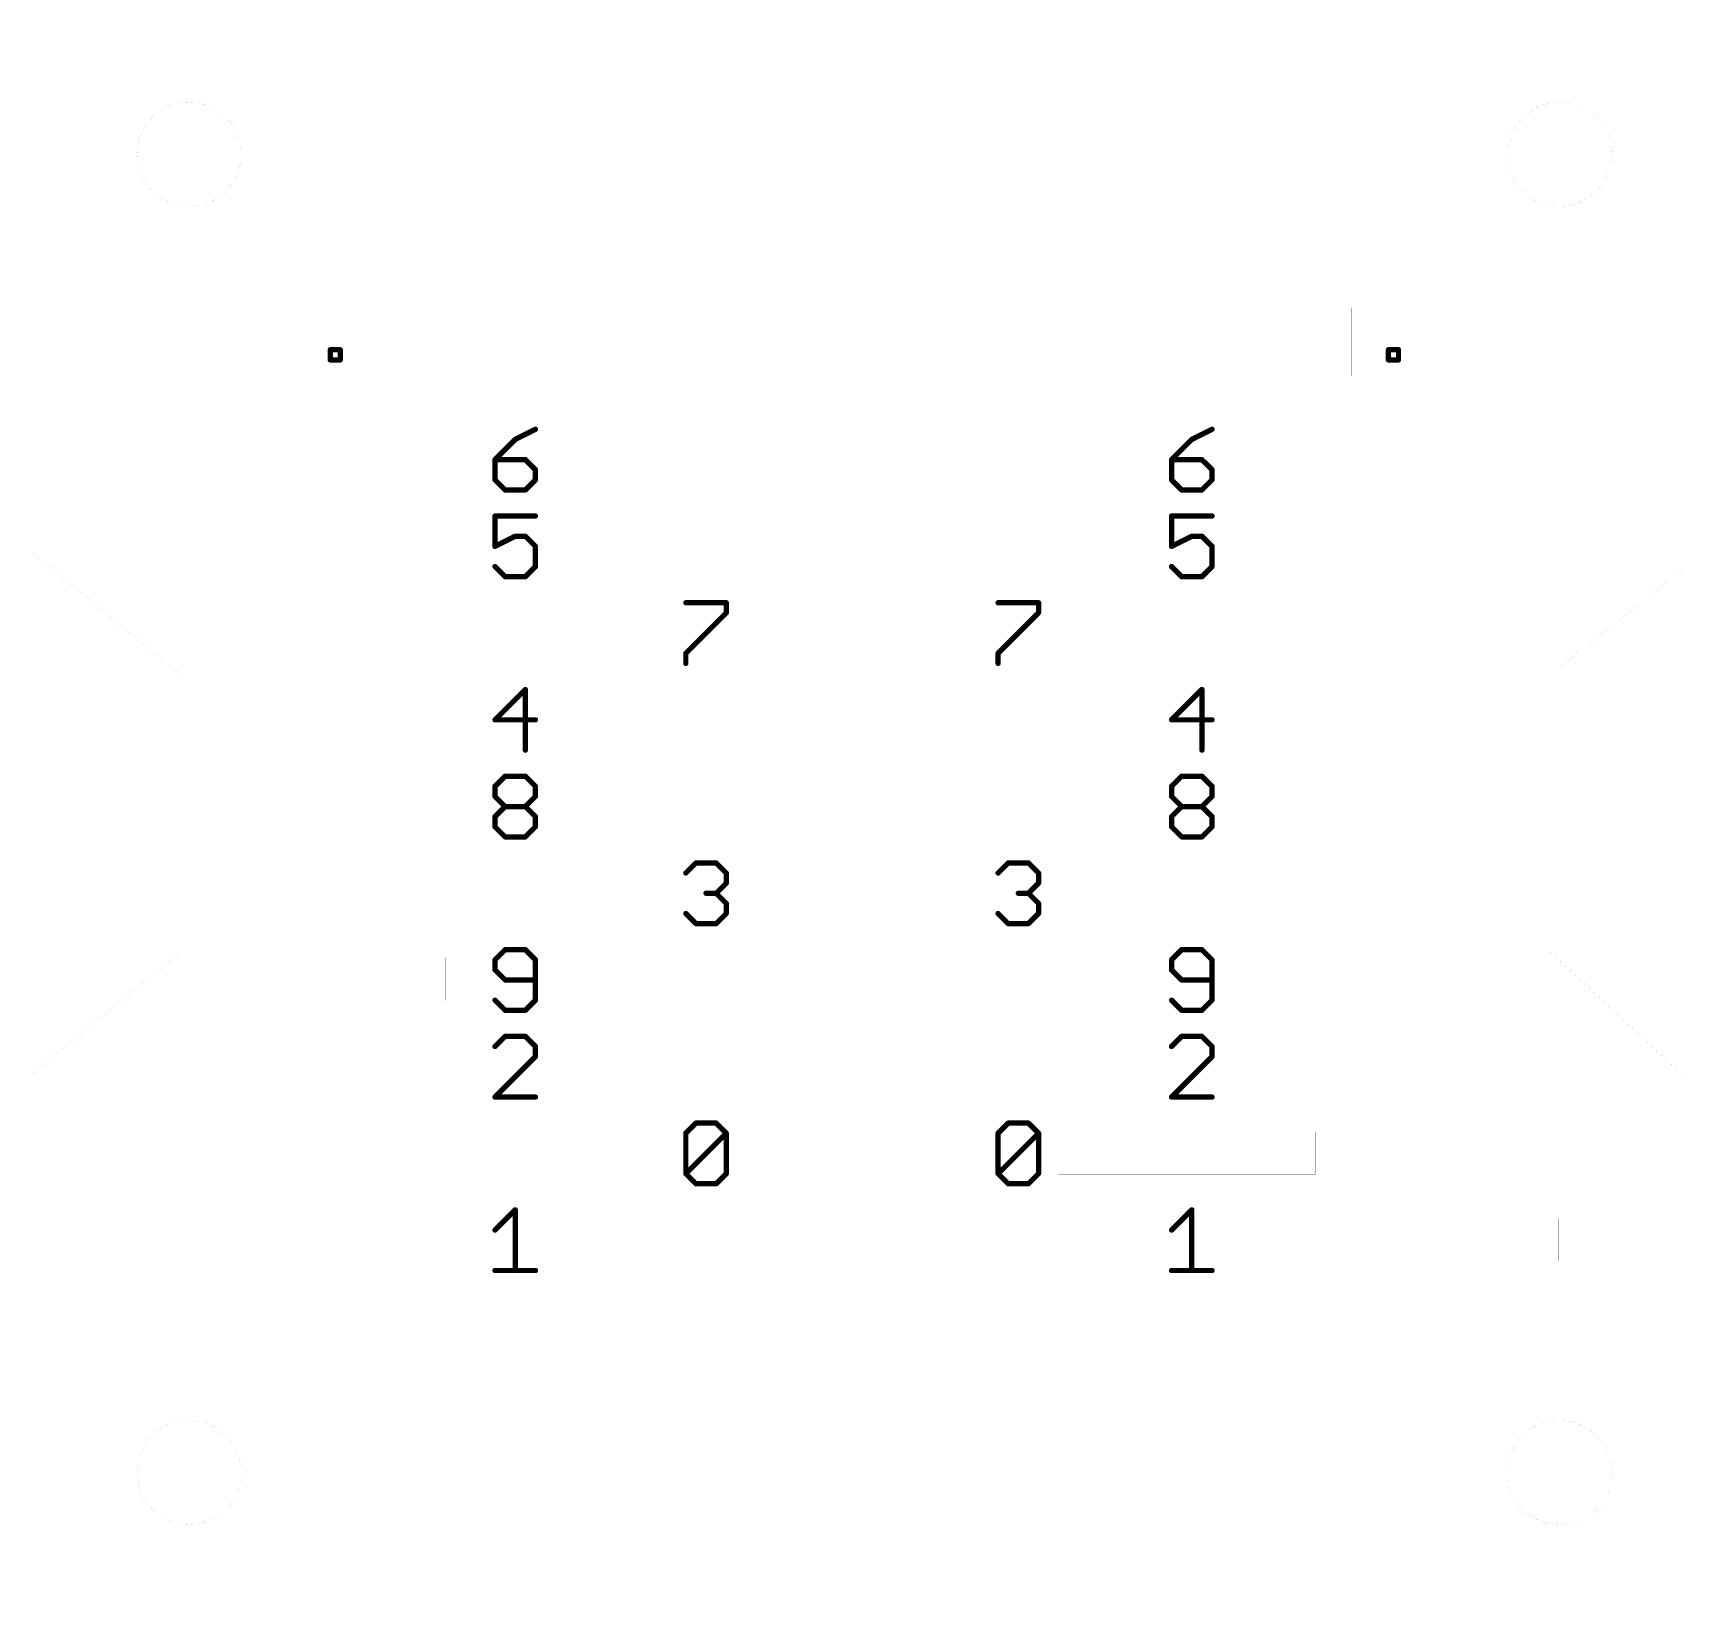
# Model space of a CAD drawing. Extents: x 0.3 to 47.8, y 0 to 45.
import ezdxf

# ---------------------------------------------------------------- set-up
doc = ezdxf.new("R2010")
doc.units = 0
doc.layers.add('241', color=254, linetype='CONTINUOUS')
doc.layers.add('50', color=40, linetype='CONTINUOUS')

msp = doc.modelspace()

# ---------------------------------------------------------------- linework, layer by layer
at = {"layer": '241', "const_width": 0.1524}
for points in [[(8.8262, 35.5762), (8.8262, 35.8677)], [(8.8262, 35.8677), (9.1177, 35.8677)], [(9.1177, 35.5762), (8.8262, 35.5762)], [(9.1177, 35.8677), (9.1177, 35.5762)], [(39.3262, 35.5762), (39.3262, 35.8677)], [(39.3262, 35.8677), (39.6177, 35.8677)], [(39.6177, 35.5762), (39.3262, 35.5762)], [(39.6177, 35.8677), (39.6177, 35.5762)], [(14.1592, 33.2838), (13.5762, 32.7007)], [(14.7423, 33.5753), (14.1592, 33.2838)], [(33.6592, 33.2838), (33.0762, 32.7007)], [(34.2423, 33.5753), (33.6592, 33.2838)], [(13.5762, 32.7007), (13.5762, 32.1177)], [(14.4507, 32.7007), (13.5762, 32.7007)], [(14.7423, 32.4092), (14.4507, 32.7007)], [(33.0762, 32.7007), (33.0762, 32.1177)], [(33.9507, 32.7007), (33.0762, 32.7007)], [(34.2423, 32.4092), (33.9507, 32.7007)], [(14.7423, 32.1177), (14.7423, 32.4092)], [(34.2423, 32.1177), (34.2423, 32.4092)], [(13.5762, 32.1177), (13.8677, 31.8262)], [(13.8677, 31.8262), (14.4507, 31.8262)], [(14.4507, 31.8262), (14.7423, 32.1177)], [(33.0762, 32.1177), (33.3677, 31.8262)], [(33.3677, 31.8262), (33.9507, 31.8262)], [(33.9507, 31.8262), (34.2423, 32.1177)], [(14.7423, 31.0753), (13.5762, 31.0753)], [(13.5762, 31.0753), (13.5762, 30.2007)], [(34.2423, 31.0753), (33.0762, 31.0753)], [(33.0762, 31.0753), (33.0762, 30.2007)], [(13.5762, 30.2007), (14.1592, 30.4923)], [(14.1592, 30.4923), (14.4507, 30.4923)], [(14.4507, 30.4923), (14.7423, 30.2007)], [(33.0762, 30.2007), (33.6592, 30.4923)], [(33.6592, 30.4923), (33.9507, 30.4923)], [(33.9507, 30.4923), (34.2423, 30.2007)], [(14.7423, 30.2007), (14.7423, 29.6177)], [(34.2423, 30.2007), (34.2423, 29.6177)], [(13.8677, 29.3262), (13.5762, 29.6177)], [(14.7423, 29.6177), (14.4507, 29.3262)], [(33.3677, 29.3262), (33.0762, 29.6177)], [(34.2423, 29.6177), (33.9507, 29.3262)], [(14.4507, 29.3262), (13.8677, 29.3262)], [(33.9507, 29.3262), (33.3677, 29.3262)], [(19.0762, 28.5753), (20.2423, 28.5753)], [(20.2423, 28.5753), (20.2423, 28.2838)], [(28.0762, 28.5753), (29.2423, 28.5753)], [(29.2423, 28.5753), (29.2423, 28.2838)], [(20.2423, 28.2838), (19.0762, 27.1177)], [(29.2423, 28.2838), (28.0762, 27.1177)], [(19.0762, 27.1177), (19.0762, 26.8262)], [(28.0762, 27.1177), (28.0762, 26.8262)], [(14.4507, 26.0753), (13.5762, 25.2007)], [(14.4507, 24.3262), (14.4507, 26.0753)], [(33.9507, 26.0753), (33.0762, 25.2007)], [(33.9507, 24.3262), (33.9507, 26.0753)], [(13.5762, 25.2007), (14.7423, 25.2007)], [(33.0762, 25.2007), (34.2423, 25.2007)], [(13.5762, 23.2838), (13.8677, 23.5753)], [(13.5762, 22.9923), (13.5762, 23.2838)], [(13.8677, 23.5753), (14.4507, 23.5753)], [(14.4507, 23.5753), (14.7423, 23.2838)], [(14.7423, 23.2838), (14.7423, 22.9923)], [(33.0762, 23.2838), (33.3677, 23.5753)], [(33.0762, 22.9923), (33.0762, 23.2838)], [(33.3677, 23.5753), (33.9507, 23.5753)], [(33.9507, 23.5753), (34.2423, 23.2838)], [(34.2423, 23.2838), (34.2423, 22.9923)], [(13.8677, 22.7007), (13.5762, 22.9923)], [(14.7423, 22.9923), (14.4507, 22.7007)], [(33.3677, 22.7007), (33.0762, 22.9923)], [(34.2423, 22.9923), (33.9507, 22.7007)], [(13.5762, 22.4092), (13.8677, 22.7007)], [(13.5762, 22.1177), (13.5762, 22.4092)], [(13.8677, 22.7007), (14.4507, 22.7007)], [(14.4507, 22.7007), (14.7423, 22.4092)], [(14.7423, 22.4092), (14.7423, 22.1177)], [(33.0762, 22.4092), (33.3677, 22.7007)], [(33.0762, 22.1177), (33.0762, 22.4092)], [(33.3677, 22.7007), (33.9507, 22.7007)], [(33.9507, 22.7007), (34.2423, 22.4092)], [(34.2423, 22.4092), (34.2423, 22.1177)], [(13.8677, 21.8262), (13.5762, 22.1177)], [(14.4507, 21.8262), (13.8677, 21.8262)], [(14.7423, 22.1177), (14.4507, 21.8262)], [(33.3677, 21.8262), (33.0762, 22.1177)], [(33.9507, 21.8262), (33.3677, 21.8262)], [(34.2423, 22.1177), (33.9507, 21.8262)], [(19.0762, 20.7838), (19.3677, 21.0753)], [(19.3677, 21.0753), (19.9507, 21.0753)], [(19.9507, 21.0753), (20.2423, 20.7838)], [(28.0762, 20.7838), (28.3677, 21.0753)], [(28.3677, 21.0753), (28.9507, 21.0753)], [(28.9507, 21.0753), (29.2423, 20.7838)], [(20.2423, 20.4923), (19.9507, 20.2007)], [(20.2423, 20.7838), (20.2423, 20.4923)], [(29.2423, 20.4923), (28.9507, 20.2007)], [(29.2423, 20.7838), (29.2423, 20.4923)], [(19.9507, 20.2007), (19.6592, 20.2007)], [(19.9507, 20.2007), (20.2423, 19.9092)], [(20.2423, 19.9092), (20.2423, 19.6177)], [(28.9507, 20.2007), (28.6592, 20.2007)], [(28.9507, 20.2007), (29.2423, 19.9092)], [(29.2423, 19.9092), (29.2423, 19.6177)], [(19.3677, 19.3262), (19.0762, 19.6177)], [(20.2423, 19.6177), (19.9507, 19.3262)], [(28.3677, 19.3262), (28.0762, 19.6177)], [(29.2423, 19.6177), (28.9507, 19.3262)], [(19.9507, 19.3262), (19.3677, 19.3262)], [(28.9507, 19.3262), (28.3677, 19.3262)], [(13.8677, 18.5753), (13.5762, 18.2838)], [(14.4507, 18.5753), (13.8677, 18.5753)], [(14.7423, 18.2838), (14.4507, 18.5753)], [(33.3677, 18.5753), (33.0762, 18.2838)], [(33.9507, 18.5753), (33.3677, 18.5753)], [(34.2423, 18.2838), (33.9507, 18.5753)], [(13.5762, 18.2838), (13.5762, 17.9923)], [(13.5762, 17.9923), (13.8677, 17.7007)], [(14.7423, 17.1177), (14.7423, 18.2838)], [(33.0762, 18.2838), (33.0762, 17.9923)], [(33.0762, 17.9923), (33.3677, 17.7007)], [(34.2423, 17.1177), (34.2423, 18.2838)], [(13.8677, 17.7007), (14.7423, 17.7007)], [(33.3677, 17.7007), (34.2423, 17.7007)], [(13.5762, 17.1177), (13.8677, 16.8262)], [(14.4507, 16.8262), (14.7423, 17.1177)], [(33.0762, 17.1177), (33.3677, 16.8262)], [(33.9507, 16.8262), (34.2423, 17.1177)], [(13.8677, 16.8262), (14.4507, 16.8262)], [(33.3677, 16.8262), (33.9507, 16.8262)], [(13.8677, 16.0753), (13.5762, 15.7838)], [(14.4507, 16.0753), (13.8677, 16.0753)], [(14.7423, 15.7838), (14.4507, 16.0753)], [(33.3677, 16.0753), (33.0762, 15.7838)], [(33.9507, 16.0753), (33.3677, 16.0753)], [(34.2423, 15.7838), (33.9507, 16.0753)], [(14.7423, 15.4923), (14.7423, 15.7838)], [(34.2423, 15.4923), (34.2423, 15.7838)], [(13.5762, 14.3262), (14.7423, 15.4923)], [(33.0762, 14.3262), (34.2423, 15.4923)], [(14.7423, 14.3262), (13.5762, 14.3262)], [(34.2423, 14.3262), (33.0762, 14.3262)], [(19.0762, 13.2838), (19.3677, 13.5753)], [(19.0762, 12.1177), (19.0762, 13.2838)], [(19.0762, 12.1177), (20.2423, 13.2838)], [(19.3677, 13.5753), (19.9507, 13.5753)], [(19.9507, 13.5753), (20.2423, 13.2838)], [(20.2423, 13.2838), (20.2423, 12.1177)], [(28.0762, 13.2838), (28.3677, 13.5753)], [(28.0762, 12.1177), (28.0762, 13.2838)], [(28.0762, 12.1177), (29.2423, 13.2838)], [(28.3677, 13.5753), (28.9507, 13.5753)], [(28.9507, 13.5753), (29.2423, 13.2838)], [(29.2423, 13.2838), (29.2423, 12.1177)], [(19.3677, 11.8262), (19.0762, 12.1177)], [(19.9507, 11.8262), (19.3677, 11.8262)], [(20.2423, 12.1177), (19.9507, 11.8262)], [(28.3677, 11.8262), (28.0762, 12.1177)], [(28.9507, 11.8262), (28.3677, 11.8262)], [(29.2423, 12.1177), (28.9507, 11.8262)], [(13.5762, 10.4923), (14.1592, 11.0753)], [(14.1592, 11.0753), (14.1592, 9.3262)], [(33.0762, 10.4923), (33.6592, 11.0753)], [(33.6592, 11.0753), (33.6592, 9.3262)], [(13.5762, 9.3262), (14.7423, 9.3262)], [(33.0762, 9.3262), (34.2423, 9.3262)]]:
    msp.add_lwpolyline(points, dxfattribs=at)
at = {"layer": '241', "const_width": 0.0762}
for points in [[(8.8643, 35.8677, 1), (8.7881, 35.8677)], [(8.8262, 35.9058, 1), (8.8262, 35.8296)], [(8.8262, 35.6143, 1), (8.8262, 35.5381)], [(9.1558, 35.8677, 1), (9.0796, 35.8677)], [(9.1177, 35.8296, 1), (9.1177, 35.9058)], [(9.1177, 35.5381, 1), (9.1177, 35.6143)], [(39.3643, 35.8677, 1), (39.2881, 35.8677)], [(39.3262, 35.9058, 1), (39.3262, 35.8296)], [(39.3262, 35.6143, 1), (39.3262, 35.5381)], [(39.6558, 35.8677, 1), (39.5796, 35.8677)], [(39.6177, 35.8296, 1), (39.6177, 35.9058)], [(39.6177, 35.5381, 1), (39.6177, 35.6143)], [(8.7881, 35.5762, 1), (8.8643, 35.5762)], [(9.0796, 35.5762, 1), (9.1558, 35.5762)], [(39.2881, 35.5762, 1), (39.3643, 35.5762)], [(39.5796, 35.5762, 1), (39.6558, 35.5762)], [(14.1422, 33.3179, 1), (14.1763, 33.2497)], [(14.1862, 33.2568, 1), (14.1323, 33.3107)], [(14.7593, 33.5412, 1), (14.7252, 33.6094)], [(33.6422, 33.3179, 1), (33.6763, 33.2497)], [(33.6862, 33.2568, 1), (33.6323, 33.3107)], [(34.2593, 33.5412, 1), (34.2252, 33.6094)], [(13.6143, 32.7007, 1), (13.5381, 32.7007)], [(13.5762, 32.7388, 1), (13.5762, 32.6626)], [(14.4777, 32.7277, 1), (14.4238, 32.6738)], [(14.4507, 32.6626, 1), (14.4507, 32.7388)], [(33.1143, 32.7007, 1), (33.0381, 32.7007)], [(33.0762, 32.7388, 1), (33.0762, 32.6626)], [(33.9777, 32.7277, 1), (33.9238, 32.6738)], [(33.9507, 32.6626, 1), (33.9507, 32.7388)], [(13.5493, 32.7277, 1), (13.6031, 32.6738)], [(14.7804, 32.4092, 1), (14.7042, 32.4092)], [(14.7153, 32.3823, 1), (14.7692, 32.4362)], [(33.0493, 32.7277, 1), (33.1031, 32.6738)], [(34.2804, 32.4092, 1), (34.2042, 32.4092)], [(34.2153, 32.3823, 1), (34.2692, 32.4362)], [(13.6031, 32.1447, 1), (13.5493, 32.0908)], [(13.5381, 32.1177, 1), (13.6143, 32.1177)], [(13.8677, 31.8643, 1), (13.8677, 31.7881)], [(13.8408, 31.7993, 1), (13.8947, 31.8531)], [(14.4238, 31.8531, 1), (14.4777, 31.7993)], [(14.4507, 31.7881, 1), (14.4507, 31.8643)], [(14.7042, 32.1177, 1), (14.7804, 32.1177)], [(14.7692, 32.0908, 1), (14.7153, 32.1447)], [(33.1031, 32.1447, 1), (33.0493, 32.0908)], [(33.0381, 32.1177, 1), (33.1143, 32.1177)], [(33.3677, 31.8643, 1), (33.3677, 31.7881)], [(33.3408, 31.7993, 1), (33.3947, 31.8531)], [(33.9238, 31.8531, 1), (33.9777, 31.7993)], [(33.9507, 31.7881, 1), (33.9507, 31.8643)], [(34.2042, 32.1177, 1), (34.2804, 32.1177)], [(34.2692, 32.0908, 1), (34.2153, 32.1447)], [(13.5762, 31.1134, 1), (13.5762, 31.0372)], [(13.6143, 31.0753, 1), (13.5381, 31.0753)], [(14.7423, 31.0372, 1), (14.7423, 31.1134)], [(33.0762, 31.1134, 1), (33.0762, 31.0372)], [(33.1143, 31.0753, 1), (33.0381, 31.0753)], [(34.2423, 31.0372, 1), (34.2423, 31.1134)], [(14.1592, 30.5304, 1), (14.1592, 30.4542)], [(14.1763, 30.4582, 1), (14.1422, 30.5263)], [(14.4777, 30.5192, 1), (14.4238, 30.4653)], [(14.4507, 30.4542, 1), (14.4507, 30.5304)], [(33.6592, 30.5304, 1), (33.6592, 30.4542)], [(33.6763, 30.4582, 1), (33.6422, 30.5263)], [(33.9777, 30.5192, 1), (33.9238, 30.4653)], [(33.9507, 30.4542, 1), (33.9507, 30.5304)], [(13.5592, 30.2348, 1), (13.5932, 30.1667)], [(13.5381, 30.2007, 1), (13.6143, 30.2007)], [(14.7804, 30.2007, 1), (14.7042, 30.2007)], [(14.7153, 30.1738, 1), (14.7692, 30.2277)], [(33.0592, 30.2348, 1), (33.0932, 30.1667)], [(33.0381, 30.2007, 1), (33.1143, 30.2007)], [(34.2804, 30.2007, 1), (34.2042, 30.2007)], [(34.2153, 30.1738, 1), (34.2692, 30.2277)], [(13.6031, 29.6447, 1), (13.5493, 29.5908)], [(14.7042, 29.6177, 1), (14.7804, 29.6177)], [(14.7692, 29.5908, 1), (14.7153, 29.6447)], [(33.1031, 29.6447, 1), (33.0493, 29.5908)], [(34.2042, 29.6177, 1), (34.2804, 29.6177)], [(34.2692, 29.5908, 1), (34.2153, 29.6447)], [(13.8677, 29.3643, 1), (13.8677, 29.2881)], [(13.8408, 29.2993, 1), (13.8947, 29.3531)], [(14.4238, 29.3531, 1), (14.4777, 29.2993)], [(14.4507, 29.2881, 1), (14.4507, 29.3643)], [(33.3677, 29.3643, 1), (33.3677, 29.2881)], [(33.3408, 29.2993, 1), (33.3947, 29.3531)], [(33.9238, 29.3531, 1), (33.9777, 29.2993)], [(33.9507, 29.2881, 1), (33.9507, 29.3643)], [(19.0762, 28.6134, 1), (19.0762, 28.5372)], [(20.2804, 28.5753, 1), (20.2042, 28.5753)], [(20.2423, 28.5372, 1), (20.2423, 28.6134)], [(28.0762, 28.6134, 1), (28.0762, 28.5372)], [(29.2804, 28.5753, 1), (29.2042, 28.5753)], [(29.2423, 28.5372, 1), (29.2423, 28.6134)], [(20.2042, 28.2838, 1), (20.2804, 28.2838)], [(20.2692, 28.2568, 1), (20.2153, 28.3107)], [(29.2042, 28.2838, 1), (29.2804, 28.2838)], [(29.2692, 28.2568, 1), (29.2153, 28.3107)], [(19.1143, 27.1177, 1), (19.0381, 27.1177)], [(19.0493, 27.1447, 1), (19.1031, 27.0908)], [(28.1143, 27.1177, 1), (28.0381, 27.1177)], [(28.0493, 27.1447, 1), (28.1031, 27.0908)], [(19.0381, 26.8262, 1), (19.1143, 26.8262)], [(28.0381, 26.8262, 1), (28.1143, 26.8262)], [(14.4888, 26.0753, 1), (14.4126, 26.0753)], [(14.4777, 26.0484, 1), (14.4238, 26.1022)], [(33.9888, 26.0753, 1), (33.9126, 26.0753)], [(33.9777, 26.0484, 1), (33.9238, 26.1022)], [(13.5762, 25.2388, 1), (13.5762, 25.1626)], [(13.5493, 25.2277, 1), (13.6031, 25.1738)], [(14.7423, 25.1626, 1), (14.7423, 25.2388)], [(33.0762, 25.2388, 1), (33.0762, 25.1626)], [(33.0493, 25.2277, 1), (33.1031, 25.1738)], [(34.2423, 25.1626, 1), (34.2423, 25.2388)], [(14.4126, 24.3262, 1), (14.4888, 24.3262)], [(33.9126, 24.3262, 1), (33.9888, 24.3262)], [(13.6143, 23.2838, 1), (13.5381, 23.2838)], [(13.5493, 23.3107, 1), (13.6031, 23.2568)], [(13.8677, 23.6134, 1), (13.8677, 23.5372)], [(13.8947, 23.5484, 1), (13.8408, 23.6022)], [(14.4777, 23.6022, 1), (14.4238, 23.5484)], [(14.4507, 23.5372, 1), (14.4507, 23.6134)], [(14.7804, 23.2838, 1), (14.7042, 23.2838)], [(14.7153, 23.2568, 1), (14.7692, 23.3107)], [(33.1143, 23.2838, 1), (33.0381, 23.2838)], [(33.0493, 23.3107, 1), (33.1031, 23.2568)], [(33.3677, 23.6134, 1), (33.3677, 23.5372)], [(33.3947, 23.5484, 1), (33.3408, 23.6022)], [(33.9777, 23.6022, 1), (33.9238, 23.5484)], [(33.9507, 23.5372, 1), (33.9507, 23.6134)], [(34.2804, 23.2838, 1), (34.2042, 23.2838)], [(34.2153, 23.2568, 1), (34.2692, 23.3107)], [(13.6031, 23.0192, 1), (13.5493, 22.9653)], [(13.5381, 22.9923, 1), (13.6143, 22.9923)], [(14.7042, 22.9923, 1), (14.7804, 22.9923)], [(14.7692, 22.9653, 1), (14.7153, 23.0192)], [(33.1031, 23.0192, 1), (33.0493, 22.9653)], [(33.0381, 22.9923, 1), (33.1143, 22.9923)], [(34.2042, 22.9923, 1), (34.2804, 22.9923)], [(34.2692, 22.9653, 1), (34.2153, 23.0192)], [(13.6143, 22.4092, 1), (13.5381, 22.4092)], [(13.5493, 22.4362, 1), (13.6031, 22.3823)], [(13.8677, 22.7388, 1), (13.8677, 22.6626)], [(13.8947, 22.6738, 1), (13.8408, 22.7277)], [(13.8408, 22.6738, 1), (13.8947, 22.7277)], [(14.4777, 22.7277, 1), (14.4238, 22.6738)], [(14.4238, 22.7277, 1), (14.4777, 22.6738)], [(14.4507, 22.6626, 1), (14.4507, 22.7388)], [(14.7804, 22.4092, 1), (14.7042, 22.4092)], [(14.7153, 22.3823, 1), (14.7692, 22.4362)], [(33.1143, 22.4092, 1), (33.0381, 22.4092)], [(33.0493, 22.4362, 1), (33.1031, 22.3823)], [(33.3677, 22.7388, 1), (33.3677, 22.6626)], [(33.3947, 22.6738, 1), (33.3408, 22.7277)], [(33.3408, 22.6738, 1), (33.3947, 22.7277)], [(33.9777, 22.7277, 1), (33.9238, 22.6738)], [(33.9238, 22.7277, 1), (33.9777, 22.6738)], [(33.9507, 22.6626, 1), (33.9507, 22.7388)], [(34.2804, 22.4092, 1), (34.2042, 22.4092)], [(34.2153, 22.3823, 1), (34.2692, 22.4362)], [(13.6031, 22.1447, 1), (13.5493, 22.0908)], [(13.5381, 22.1177, 1), (13.6143, 22.1177)], [(13.8677, 21.8643, 1), (13.8677, 21.7881)], [(13.8408, 21.7993, 1), (13.8947, 21.8531)], [(14.4238, 21.8531, 1), (14.4777, 21.7993)], [(14.4507, 21.7881, 1), (14.4507, 21.8643)], [(14.7042, 22.1177, 1), (14.7804, 22.1177)], [(14.7692, 22.0908, 1), (14.7153, 22.1447)], [(33.1031, 22.1447, 1), (33.0493, 22.0908)], [(33.0381, 22.1177, 1), (33.1143, 22.1177)], [(33.3677, 21.8643, 1), (33.3677, 21.7881)], [(33.3408, 21.7993, 1), (33.3947, 21.8531)], [(33.9238, 21.8531, 1), (33.9777, 21.7993)], [(33.9507, 21.7881, 1), (33.9507, 21.8643)], [(34.2042, 22.1177, 1), (34.2804, 22.1177)], [(34.2692, 22.0908, 1), (34.2153, 22.1447)], [(19.3677, 21.1134, 1), (19.3677, 21.0372)], [(19.3947, 21.0484, 1), (19.3408, 21.1022)], [(19.9777, 21.1022, 1), (19.9238, 21.0484)], [(19.9507, 21.0372, 1), (19.9507, 21.1134)], [(28.3677, 21.1134, 1), (28.3677, 21.0372)], [(28.3947, 21.0484, 1), (28.3408, 21.1022)], [(28.9777, 21.1022, 1), (28.9238, 21.0484)], [(28.9507, 21.0372, 1), (28.9507, 21.1134)], [(19.0493, 20.8107, 1), (19.1031, 20.7568)], [(20.2804, 20.7838, 1), (20.2042, 20.7838)], [(20.2042, 20.4923, 1), (20.2804, 20.4923)], [(20.2153, 20.7568, 1), (20.2692, 20.8107)], [(20.2692, 20.4653, 1), (20.2153, 20.5192)], [(28.0493, 20.8107, 1), (28.1031, 20.7568)], [(29.2804, 20.7838, 1), (29.2042, 20.7838)], [(29.2042, 20.4923, 1), (29.2804, 20.4923)], [(29.2153, 20.7568, 1), (29.2692, 20.8107)], [(29.2692, 20.4653, 1), (29.2153, 20.5192)], [(19.6592, 20.2388, 1), (19.6592, 20.1626)], [(19.9777, 20.2277, 1), (19.9238, 20.1738)], [(19.9238, 20.2277, 1), (19.9777, 20.1738)], [(19.9507, 20.1626, 1), (19.9507, 20.2388)], [(20.2804, 19.9092, 1), (20.2042, 19.9092)], [(20.2153, 19.8823, 1), (20.2692, 19.9362)], [(28.6592, 20.2388, 1), (28.6592, 20.1626)], [(28.9777, 20.2277, 1), (28.9238, 20.1738)], [(28.9238, 20.2277, 1), (28.9777, 20.1738)], [(28.9507, 20.1626, 1), (28.9507, 20.2388)], [(29.2804, 19.9092, 1), (29.2042, 19.9092)], [(29.2153, 19.8823, 1), (29.2692, 19.9362)], [(19.1031, 19.6447, 1), (19.0493, 19.5908)], [(20.2042, 19.6177, 1), (20.2804, 19.6177)], [(20.2692, 19.5908, 1), (20.2153, 19.6447)], [(28.1031, 19.6447, 1), (28.0493, 19.5908)], [(29.2042, 19.6177, 1), (29.2804, 19.6177)], [(29.2692, 19.5908, 1), (29.2153, 19.6447)], [(19.3677, 19.3643, 1), (19.3677, 19.2881)], [(19.3408, 19.2993, 1), (19.3947, 19.3531)], [(19.9238, 19.3531, 1), (19.9777, 19.2993)], [(19.9507, 19.2881, 1), (19.9507, 19.3643)], [(28.3677, 19.3643, 1), (28.3677, 19.2881)], [(28.3408, 19.2993, 1), (28.3947, 19.3531)], [(28.9238, 19.3531, 1), (28.9777, 19.2993)], [(28.9507, 19.2881, 1), (28.9507, 19.3643)], [(13.8677, 18.6134, 1), (13.8677, 18.5372)], [(13.8947, 18.5484, 1), (13.8408, 18.6022)], [(14.4777, 18.6022, 1), (14.4238, 18.5484)], [(14.4507, 18.5372, 1), (14.4507, 18.6134)], [(33.3677, 18.6134, 1), (33.3677, 18.5372)], [(33.3947, 18.5484, 1), (33.3408, 18.6022)], [(33.9777, 18.6022, 1), (33.9238, 18.5484)], [(33.9507, 18.5372, 1), (33.9507, 18.6134)], [(13.6143, 18.2838, 1), (13.5381, 18.2838)], [(13.5493, 18.3107, 1), (13.6031, 18.2568)], [(13.6031, 18.0192, 1), (13.5493, 17.9653)], [(14.7804, 18.2838, 1), (14.7042, 18.2838)], [(14.7153, 18.2568, 1), (14.7692, 18.3107)], [(33.1143, 18.2838, 1), (33.0381, 18.2838)], [(33.0493, 18.3107, 1), (33.1031, 18.2568)], [(33.1031, 18.0192, 1), (33.0493, 17.9653)], [(34.2804, 18.2838, 1), (34.2042, 18.2838)], [(34.2153, 18.2568, 1), (34.2692, 18.3107)], [(13.5381, 17.9923, 1), (13.6143, 17.9923)], [(13.8677, 17.7388, 1), (13.8677, 17.6626)], [(13.8408, 17.6738, 1), (13.8947, 17.7277)], [(14.7423, 17.6626, 1), (14.7423, 17.7388)], [(33.0381, 17.9923, 1), (33.1143, 17.9923)], [(33.3677, 17.7388, 1), (33.3677, 17.6626)], [(33.3408, 17.6738, 1), (33.3947, 17.7277)], [(34.2423, 17.6626, 1), (34.2423, 17.7388)], [(13.6031, 17.1447, 1), (13.5493, 17.0908)], [(14.7042, 17.1177, 1), (14.7804, 17.1177)], [(14.7692, 17.0908, 1), (14.7153, 17.1447)], [(33.1031, 17.1447, 1), (33.0493, 17.0908)], [(34.2042, 17.1177, 1), (34.2804, 17.1177)], [(34.2692, 17.0908, 1), (34.2153, 17.1447)], [(13.8677, 16.8643, 1), (13.8677, 16.7881)], [(13.8408, 16.7993, 1), (13.8947, 16.8531)], [(14.4238, 16.8531, 1), (14.4777, 16.7993)], [(14.4507, 16.7881, 1), (14.4507, 16.8643)], [(33.3677, 16.8643, 1), (33.3677, 16.7881)], [(33.3408, 16.7993, 1), (33.3947, 16.8531)], [(33.9238, 16.8531, 1), (33.9777, 16.7993)], [(33.9507, 16.7881, 1), (33.9507, 16.8643)], [(13.8677, 16.1134, 1), (13.8677, 16.0372)], [(13.8947, 16.0484, 1), (13.8408, 16.1022)], [(14.4777, 16.1022, 1), (14.4238, 16.0484)], [(14.4507, 16.0372, 1), (14.4507, 16.1134)], [(33.3677, 16.1134, 1), (33.3677, 16.0372)], [(33.3947, 16.0484, 1), (33.3408, 16.1022)], [(33.9777, 16.1022, 1), (33.9238, 16.0484)], [(33.9507, 16.0372, 1), (33.9507, 16.1134)], [(13.5493, 15.8107, 1), (13.6031, 15.7568)], [(14.7804, 15.7838, 1), (14.7042, 15.7838)], [(14.7153, 15.7568, 1), (14.7692, 15.8107)], [(33.0493, 15.8107, 1), (33.1031, 15.7568)], [(34.2804, 15.7838, 1), (34.2042, 15.7838)], [(34.2153, 15.7568, 1), (34.2692, 15.8107)], [(14.7042, 15.4923, 1), (14.7804, 15.4923)], [(14.7692, 15.4653, 1), (14.7153, 15.5192)], [(34.2042, 15.4923, 1), (34.2804, 15.4923)], [(34.2692, 15.4653, 1), (34.2153, 15.5192)], [(13.5762, 14.3643, 1), (13.5762, 14.2881)], [(13.5493, 14.3531, 1), (13.6031, 14.2993)], [(14.7423, 14.2881, 1), (14.7423, 14.3643)], [(33.0762, 14.3643, 1), (33.0762, 14.2881)], [(33.0493, 14.3531, 1), (33.1031, 14.2993)], [(34.2423, 14.2881, 1), (34.2423, 14.3643)], [(19.1143, 13.2838, 1), (19.0381, 13.2838)], [(19.0493, 13.3107, 1), (19.1031, 13.2568)], [(19.3677, 13.6134, 1), (19.3677, 13.5372)], [(19.3947, 13.5484, 1), (19.3408, 13.6022)], [(19.9777, 13.6022, 1), (19.9238, 13.5484)], [(19.9507, 13.5372, 1), (19.9507, 13.6134)], [(20.2804, 13.2838, 1), (20.2042, 13.2838)], [(20.2692, 13.2568, 1), (20.2153, 13.3107)], [(20.2153, 13.2568, 1), (20.2692, 13.3107)], [(28.1143, 13.2838, 1), (28.0381, 13.2838)], [(28.0493, 13.3107, 1), (28.1031, 13.2568)], [(28.3677, 13.6134, 1), (28.3677, 13.5372)], [(28.3947, 13.5484, 1), (28.3408, 13.6022)], [(28.9777, 13.6022, 1), (28.9238, 13.5484)], [(28.9507, 13.5372, 1), (28.9507, 13.6134)], [(29.2804, 13.2838, 1), (29.2042, 13.2838)], [(29.2692, 13.2568, 1), (29.2153, 13.3107)], [(29.2153, 13.2568, 1), (29.2692, 13.3107)], [(19.1031, 12.1447, 1), (19.0493, 12.0908)], [(19.0493, 12.1447, 1), (19.1031, 12.0908)], [(19.0381, 12.1177, 1), (19.1143, 12.1177)], [(19.3677, 11.8643, 1), (19.3677, 11.7881)], [(19.3408, 11.7993, 1), (19.3947, 11.8531)], [(19.9238, 11.8531, 1), (19.9777, 11.7993)], [(19.9507, 11.7881, 1), (19.9507, 11.8643)], [(20.2042, 12.1177, 1), (20.2804, 12.1177)], [(20.2692, 12.0908, 1), (20.2153, 12.1447)], [(28.1031, 12.1447, 1), (28.0493, 12.0908)], [(28.0493, 12.1447, 1), (28.1031, 12.0908)], [(28.0381, 12.1177, 1), (28.1143, 12.1177)], [(28.3677, 11.8643, 1), (28.3677, 11.7881)], [(28.3408, 11.7993, 1), (28.3947, 11.8531)], [(28.9238, 11.8531, 1), (28.9777, 11.7993)], [(28.9507, 11.7881, 1), (28.9507, 11.8643)], [(29.2042, 12.1177, 1), (29.2804, 12.1177)], [(29.2692, 12.0908, 1), (29.2153, 12.1447)], [(14.1973, 11.0753, 1), (14.1211, 11.0753)], [(14.1862, 11.0484, 1), (14.1323, 11.1022)], [(33.6973, 11.0753, 1), (33.6211, 11.0753)], [(33.6862, 11.0484, 1), (33.6323, 11.1022)], [(13.5493, 10.5192, 1), (13.6031, 10.4653)], [(33.0493, 10.5192, 1), (33.1031, 10.4653)], [(13.5762, 9.3643, 1), (13.5762, 9.2881)], [(14.1211, 9.3262, 1), (14.1973, 9.3262)], [(14.7423, 9.2881, 1), (14.7423, 9.3643)], [(33.0762, 9.3643, 1), (33.0762, 9.2881)], [(33.6211, 9.3262, 1), (33.6973, 9.3262)], [(34.2423, 9.2881, 1), (34.2423, 9.3643)]]:
    msp.add_lwpolyline(points, format="xyb", dxfattribs=at)
at = {"layer": '50'}
for points, const_width in [([(0.26, 45.0003, 1), (0.26, 44.9997)], 0.0005), ([(0.2602, 45, 1), (0.2598, 45)], 0.0005), ([(47.7603, 45, 1), (47.7598, 45)], 0.0005), ([(47.76, 44.9997, 1), (47.76, 45.0003)], 0.0005), ([(4.76, 40, 1), (4.76, 43, 1), (4.76, 40)], 0.001), ([(44.26, 40, 1), (44.26, 43, 1), (44.26, 40)], 0.001), ([(9.779, 37.0843, 1), (9.779, 37.0838)], 0.0005), ([(9.7792, 37.084, 1), (9.7788, 37.084)], 0.0005), ([(19.1773, 37.084, 1), (19.1767, 37.084)], 0.0005), ([(19.177, 37.0838, 1), (19.177, 37.0843)], 0.0005), ([(28.8648, 37.0789, 1), (28.8643, 37.0789)], 0.0005), ([(28.8646, 37.0792, 1), (28.8646, 37.0787)], 0.0005), ([(38.2628, 37.0789, 1), (38.2623, 37.0789)], 0.0005), ([(38.2626, 37.0787, 1), (38.2626, 37.0792)], 0.0005), ([(9.779, 35.1158, 1), (9.779, 35.1153)], 0.0005), ([(9.7788, 35.1155, 1), (9.7792, 35.1155)], 0.0005), ([(19.1767, 35.1155, 1), (19.1773, 35.1155)], 0.0005), ([(19.177, 35.1153, 1), (19.177, 35.1158)], 0.0005), ([(28.8643, 35.1104, 1), (28.8648, 35.1104)], 0.0005), ([(28.8646, 35.1107, 1), (28.8646, 35.1102)], 0.0005), ([(38.2623, 35.1104, 1), (38.2628, 35.1104)], 0.0005), ([(38.2626, 35.1102, 1), (38.2626, 35.1107)], 0.0005), ([(3.7541, 33.3367, 1), (3.7541, 33.3362)], 0.0005), ([(3.7544, 33.3364, 1), (3.7539, 33.3364)], 0.0005), ([(13.1524, 33.3364, 1), (13.1519, 33.3364)], 0.0005), ([(13.1521, 33.3362, 1), (13.1521, 33.3367)], 0.0005), ([(34.8491, 33.3339, 1), (34.8486, 33.3339)], 0.0005), ([(34.8488, 33.3341, 1), (34.8488, 33.3336)], 0.0005), ([(44.2471, 33.3339, 1), (44.2465, 33.3339)], 0.0005), ([(44.2468, 33.3336, 1), (44.2468, 33.3341)], 0.0005), ([(3.7541, 32.1182, 1), (3.7541, 32.1177)], 0.0005), ([(3.7539, 32.1179, 1), (3.7544, 32.1179)], 0.0005), ([(13.1519, 32.1179, 1), (13.1524, 32.1179)], 0.0005), ([(13.1521, 32.1177, 1), (13.1521, 32.1182)], 0.0005), ([(34.8488, 32.1156, 1), (34.8488, 32.1151)], 0.0005), ([(34.8486, 32.1154, 1), (34.8491, 32.1154)], 0.0005), ([(44.2465, 32.1154, 1), (44.2471, 32.1154)], 0.0005), ([(44.2468, 32.1151, 1), (44.2468, 32.1156)], 0.0005), ([(16.5186, 30.8244, 1), (16.5181, 30.8244)], 0.0005), ([(16.5183, 30.8246, 1), (16.5183, 30.8241)], 0.0005), ([(31.2583, 30.8244, 1), (31.2578, 30.8244)], 0.0005), ([(31.258, 30.8241, 1), (31.258, 30.8246)], 0.0005), ([(0.2602, 30.0002, 1), (0.2598, 29.9998)], 0.0005), ([(0.2598, 30, 1), (0.2602, 30)], 0.0005), ([(16.5183, 29.6036, 1), (16.5183, 29.6031)], 0.0005), ([(16.5181, 29.6033, 1), (16.5186, 29.6033)], 0.0005), ([(31.2578, 29.6033, 1), (31.2583, 29.6033)], 0.0005), ([(31.258, 29.6031, 1), (31.258, 29.6036)], 0.0005), ([(47.7602, 29.4998, 1), (47.7598, 29.5002)], 0.0005), ([(47.7598, 29.5, 1), (47.7603, 29.5)], 0.0005), ([(10.7538, 28.3606, 1), (10.7534, 28.3606)], 0.0005), ([(10.7536, 28.3608, 1), (10.7536, 28.3603)], 0.0005), ([(18.1519, 28.3606, 1), (18.1514, 28.3606)], 0.0005), ([(18.1516, 28.3603, 1), (18.1516, 28.3608)], 0.0005), ([(29.8547, 28.3428, 1), (29.8542, 28.3428)], 0.0005), ([(29.8544, 28.343, 1), (29.8544, 28.3425)], 0.0005), ([(37.2527, 28.3428, 1), (37.2522, 28.3428)], 0.0005), ([(37.2524, 28.3425, 1), (37.2524, 28.343)], 0.0005), ([(10.7536, 27.1423, 1), (10.7536, 27.1418)], 0.0005), ([(10.7534, 27.1421, 1), (10.7538, 27.1421)], 0.0005), ([(18.1514, 27.1421, 1), (18.1519, 27.1421)], 0.0005), ([(18.1516, 27.1418, 1), (18.1516, 27.1423)], 0.0005), ([(29.8544, 27.1245, 1), (29.8544, 27.124)], 0.0005), ([(29.8542, 27.1243, 1), (29.8547, 27.1243)], 0.0005), ([(37.2522, 27.1243, 1), (37.2527, 27.1243)], 0.0005), ([(37.2524, 27.124, 1), (37.2524, 27.1245)], 0.0005), ([(4.5003, 26.5, 1), (4.4997, 26.5)], 0.0005), ([(4.4998, 26.4998, 1), (4.5002, 26.5002)], 0.0005), ([(44.0003, 26.5, 1), (43.9997, 26.5)], 0.0005), ([(43.9998, 26.5002, 1), (44.0002, 26.4998)], 0.0005), ([(5.2544, 25.846, 1), (5.2539, 25.846)], 0.0005), ([(5.2541, 25.8462, 1), (5.2541, 25.8457)], 0.0005), ([(12.1524, 25.846, 1), (12.1519, 25.846)], 0.0005), ([(12.1521, 25.8457, 1), (12.1521, 25.8462)], 0.0005), ([(35.8491, 25.8434, 1), (35.8486, 25.8434)], 0.0005), ([(35.8488, 25.8437, 1), (35.8488, 25.8432)], 0.0005), ([(43.2471, 25.8434, 1), (43.2465, 25.8434)], 0.0005), ([(43.2468, 25.8432, 1), (43.2468, 25.8437)], 0.0005), ([(5.2541, 24.6277, 1), (5.2541, 24.6272)], 0.0005), ([(5.2539, 24.6275, 1), (5.2544, 24.6275)], 0.0005), ([(12.1519, 24.6275, 1), (12.1524, 24.6275)], 0.0005), ([(12.1521, 24.6272, 1), (12.1521, 24.6277)], 0.0005), ([(35.8488, 24.6252, 1), (35.8488, 24.6247)], 0.0005), ([(35.8486, 24.6249, 1), (35.8491, 24.6249)], 0.0005), ([(43.2465, 24.6249, 1), (43.2471, 24.6249)], 0.0005), ([(43.2468, 24.6247, 1), (43.2468, 24.6252)], 0.0005), ([(16.7686, 23.3441, 1), (16.7681, 23.3441)], 0.0005), ([(16.7683, 23.3443, 1), (16.7683, 23.3438)], 0.0005), ([(31.2583, 23.3441, 1), (31.2578, 23.3441)], 0.0005), ([(31.258, 23.3438, 1), (31.258, 23.3443)], 0.0005), ([(16.7683, 22.1233, 1), (16.7683, 22.1228)], 0.0005), ([(16.7681, 22.123, 1), (16.7686, 22.123)], 0.0005), ([(31.2578, 22.123, 1), (31.2583, 22.123)], 0.0005), ([(31.258, 22.1228, 1), (31.258, 22.1233)], 0.0005), ([(10.797, 20.8396, 1), (10.7965, 20.8396)], 0.0005), ([(10.7968, 20.8399, 1), (10.7968, 20.8394)], 0.0005), ([(18.195, 20.8396, 1), (18.1945, 20.8396)], 0.0005), ([(18.1948, 20.8394, 1), (18.1948, 20.8399)], 0.0005), ([(29.862, 20.8323, 1), (29.862, 20.8317)], 0.0005), ([(29.8623, 20.832, 1), (29.8618, 20.832)], 0.0005), ([(37.2603, 20.832, 1), (37.2598, 20.832)], 0.0005), ([(37.26, 20.8317, 1), (37.26, 20.8323)], 0.0005), ([(10.7965, 19.6211, 1), (10.797, 19.6211)], 0.0005), ([(10.7968, 19.6214, 1), (10.7968, 19.6209)], 0.0005), ([(18.1945, 19.6211, 1), (18.195, 19.6211)], 0.0005), ([(18.1948, 19.6209, 1), (18.1948, 19.6214)], 0.0005), ([(29.862, 19.6138, 1), (29.862, 19.6133)], 0.0005), ([(29.8618, 19.6135, 1), (29.8623, 19.6135)], 0.0005), ([(37.2598, 19.6135, 1), (37.2603, 19.6135)], 0.0005), ([(37.26, 19.6133, 1), (37.26, 19.6138)], 0.0005), ([(4.4997, 18.5, 1), (4.5003, 18.5)], 0.0005), ([(4.5002, 18.4998, 1), (4.4998, 18.5002)], 0.0005), ([(5.262, 18.3352, 1), (5.2615, 18.3352)], 0.0005), ([(5.2617, 18.3354, 1), (5.2617, 18.3349)], 0.0005), ([(12.16, 18.3352, 1), (12.1595, 18.3352)], 0.0005), ([(12.1597, 18.3349, 1), (12.1597, 18.3354)], 0.0005), ([(35.8564, 18.3329, 1), (35.8564, 18.3324)], 0.0005), ([(35.8567, 18.3326, 1), (35.8562, 18.3326)], 0.0005), ([(43.2547, 18.3326, 1), (43.2542, 18.3326)], 0.0005), ([(43.2544, 18.3324, 1), (43.2544, 18.3329)], 0.0005), ([(43.9997, 18.5, 1), (44.0003, 18.5)], 0.0005), ([(44.0002, 18.5002, 1), (43.9998, 18.4998)], 0.0005), ([(5.2617, 17.1169, 1), (5.2617, 17.1164)], 0.0005), ([(5.2615, 17.1167, 1), (5.262, 17.1167)], 0.0005), ([(12.1595, 17.1167, 1), (12.16, 17.1167)], 0.0005), ([(12.1597, 17.1164, 1), (12.1597, 17.1169)], 0.0005), ([(35.8564, 17.1144, 1), (35.8564, 17.1139)], 0.0005), ([(35.8562, 17.1141, 1), (35.8567, 17.1141)], 0.0005), ([(43.2542, 17.1141, 1), (43.2547, 17.1141)], 0.0005), ([(43.2544, 17.1139, 1), (43.2544, 17.1144)], 0.0005), ([(16.766, 15.8434, 1), (16.7655, 15.8434)], 0.0005), ([(16.7658, 15.8437, 1), (16.7658, 15.8432)], 0.0005), ([(31.2557, 15.8434, 1), (31.2552, 15.8434)], 0.0005), ([(31.2555, 15.8432, 1), (31.2555, 15.8437)], 0.0005), ([(0.2598, 15.0002, 1), (0.2602, 14.9998)], 0.0005), ([(0.2602, 15, 1), (0.2598, 15)], 0.0005), ([(47.7603, 15, 1), (47.7598, 15)], 0.0005), ([(47.7598, 14.9998, 1), (47.7602, 15.0002)], 0.0005), ([(16.7655, 14.6224, 1), (16.766, 14.6224)], 0.0005), ([(16.7658, 14.6226, 1), (16.7658, 14.6221)], 0.0005), ([(31.2552, 14.6224, 1), (31.2557, 14.6224)], 0.0005), ([(31.2555, 14.6221, 1), (31.2555, 14.6226)], 0.0005), ([(10.7615, 13.3288, 1), (10.761, 13.3288)], 0.0005), ([(10.7612, 13.3291, 1), (10.7612, 13.3286)], 0.0005), ([(18.1595, 13.3288, 1), (18.159, 13.3288)], 0.0005), ([(18.1592, 13.3286, 1), (18.1592, 13.3291)], 0.0005), ([(29.8267, 13.3212, 1), (29.8262, 13.3212)], 0.0005), ([(29.8265, 13.3215, 1), (29.8265, 13.321)], 0.0005), ([(37.2247, 13.3212, 1), (37.2242, 13.3212)], 0.0005), ([(37.2245, 13.321, 1), (37.2245, 13.3215)], 0.0005), ([(10.7612, 12.1106, 1), (10.7612, 12.1101)], 0.0005), ([(10.761, 12.1103, 1), (10.7615, 12.1103)], 0.0005), ([(18.159, 12.1103, 1), (18.1595, 12.1103)], 0.0005), ([(18.1592, 12.1101, 1), (18.1592, 12.1106)], 0.0005), ([(29.8262, 12.1027, 1), (29.8267, 12.1027)], 0.0005), ([(29.8265, 12.103, 1), (29.8265, 12.1025)], 0.0005), ([(37.2242, 12.1027, 1), (37.2247, 12.1027)], 0.0005), ([(37.2245, 12.1025, 1), (37.2245, 12.103)], 0.0005), ([(3.7264, 10.8244, 1), (3.7259, 10.8244)], 0.0005), ([(3.7262, 10.8247, 1), (3.7262, 10.8242)], 0.0005), ([(12.1244, 10.8244, 1), (12.1239, 10.8244)], 0.0005), ([(12.1242, 10.8242, 1), (12.1242, 10.8247)], 0.0005), ([(35.8211, 10.8219, 1), (35.8206, 10.8219)], 0.0005), ([(35.8209, 10.8221, 1), (35.8209, 10.8216)], 0.0005), ([(44.2191, 10.8219, 1), (44.2186, 10.8219)], 0.0005), ([(44.2189, 10.8216, 1), (44.2189, 10.8221)], 0.0005), ([(3.7259, 9.6059, 1), (3.7264, 9.6059)], 0.0005), ([(3.7262, 9.6061, 1), (3.7262, 9.6057)], 0.0005), ([(12.1239, 9.6059, 1), (12.1244, 9.6059)], 0.0005), ([(12.1242, 9.6057, 1), (12.1242, 9.6061)], 0.0005), ([(35.8206, 9.6034, 1), (35.8211, 9.6034)], 0.0005), ([(35.8209, 9.6036, 1), (35.8209, 9.6031)], 0.0005), ([(44.2186, 9.6034, 1), (44.2191, 9.6034)], 0.0005), ([(44.2189, 9.6031, 1), (44.2189, 9.6036)], 0.0005), ([(4.76, 2, 1), (4.76, 5, 1), (4.76, 2)], 0.001), ([(44.26, 2, 1), (44.26, 5, 1), (44.26, 2)], 0.001), ([(0.26, 0.0003, 1), (0.26, -0.0003)], 0.0005), ([(0.2598, 0, 1), (0.2602, 0)], 0.0005), ([(47.7598, 0, 1), (47.7603, 0)], 0.0005), ([(47.76, -0.0003, 1), (47.76, 0.0003)], 0.0005)]:
    msp.add_lwpolyline(points, format="xyb", dxfattribs=dict(at, const_width=const_width))
at = {"layer": '50', "const_width": 0.001}
for points in [[(47.76, 45), (0.26, 45)], [(0.26, 45), (0.26, 30)], [(47.76, 29.5), (47.76, 45)], [(9.779, 37.084), (9.779, 35.1155)], [(19.177, 37.084), (9.779, 37.084)], [(19.177, 35.1155), (19.177, 37.084)], [(28.8646, 37.0789), (28.8646, 35.1104)], [(38.2626, 37.0789), (28.8646, 37.0789)], [(38.2626, 35.1104), (38.2626, 37.0789)], [(9.779, 35.1155), (19.177, 35.1155)], [(28.8646, 35.1104), (38.2626, 35.1104)], [(3.7541, 33.3364), (3.7541, 32.1179)], [(13.1521, 33.3364), (3.7541, 33.3364)], [(13.1521, 32.1179), (13.1521, 33.3364)], [(34.8488, 33.3339), (34.8488, 32.1154)], [(44.2468, 33.3339), (34.8488, 33.3339)], [(44.2468, 32.1154), (44.2468, 33.3339)], [(3.7541, 32.1179), (13.1521, 32.1179)], [(34.8488, 32.1154), (44.2468, 32.1154)], [(16.5183, 30.8244), (16.5183, 29.6033)], [(31.258, 30.8244), (16.5183, 30.8244)], [(31.258, 29.6033), (31.258, 30.8244)], [(4.5, 26.5), (0.26, 30)], [(16.5183, 29.6033), (31.258, 29.6033)], [(47.76, 29.5), (44, 26.5)], [(10.7536, 28.3606), (10.7536, 27.1421)], [(18.1516, 28.3606), (10.7536, 28.3606)], [(18.1516, 27.1421), (18.1516, 28.3606)], [(29.8544, 28.3428), (29.8544, 27.1243)], [(37.2524, 28.3428), (29.8544, 28.3428)], [(37.2524, 27.1243), (37.2524, 28.3428)], [(10.7536, 27.1421), (18.1516, 27.1421)], [(29.8544, 27.1243), (37.2524, 27.1243)], [(4.5, 18.5), (4.5, 26.5)], [(44, 26.5), (44, 18.5)], [(5.2541, 25.846), (5.2541, 24.6275)], [(12.1521, 25.846), (5.2541, 25.846)], [(12.1521, 24.6275), (12.1521, 25.846)], [(35.8488, 25.8434), (35.8488, 24.6249)], [(43.2468, 25.8434), (35.8488, 25.8434)], [(43.2468, 24.6249), (43.2468, 25.8434)], [(5.2541, 24.6275), (12.1521, 24.6275)], [(35.8488, 24.6249), (43.2468, 24.6249)], [(16.7683, 23.3441), (16.7683, 22.123)], [(31.258, 23.3441), (16.7683, 23.3441)], [(31.258, 22.123), (31.258, 23.3441)], [(16.7683, 22.123), (31.258, 22.123)], [(10.7968, 20.8396), (10.7968, 19.6211)], [(18.1948, 20.8396), (10.7968, 20.8396)], [(18.1948, 19.6211), (18.1948, 20.8396)], [(29.862, 20.832), (29.862, 19.6135)], [(37.26, 20.832), (29.862, 20.832)], [(37.26, 19.6135), (37.26, 20.832)], [(10.7968, 19.6211), (18.1948, 19.6211)], [(29.862, 19.6135), (37.26, 19.6135)], [(0.26, 15), (4.5, 18.5)], [(5.2617, 18.3352), (5.2617, 17.1167)], [(12.1597, 18.3352), (5.2617, 18.3352)], [(12.1597, 17.1167), (12.1597, 18.3352)], [(35.8564, 18.3326), (35.8564, 17.1141)], [(43.2544, 18.3326), (35.8564, 18.3326)], [(43.2544, 17.1141), (43.2544, 18.3326)], [(44, 18.5), (47.76, 15)], [(5.2617, 17.1167), (12.1597, 17.1167)], [(35.8564, 17.1141), (43.2544, 17.1141)], [(16.7658, 15.8434), (16.7658, 14.6224)], [(31.2555, 15.8434), (16.7658, 15.8434)], [(31.2555, 14.6224), (31.2555, 15.8434)], [(0.26, 15), (0.26, 0)], [(47.76, 0), (47.76, 15)], [(16.7658, 14.6224), (31.2555, 14.6224)], [(10.7612, 13.3288), (10.7612, 12.1103)], [(18.1592, 13.3288), (10.7612, 13.3288)], [(18.1592, 12.1103), (18.1592, 13.3288)], [(29.8265, 13.3212), (29.8265, 12.1027)], [(37.2245, 13.3212), (29.8265, 13.3212)], [(37.2245, 12.1027), (37.2245, 13.3212)], [(10.7612, 12.1103), (18.1592, 12.1103)], [(29.8265, 12.1027), (37.2245, 12.1027)], [(3.7262, 10.8244), (3.7262, 9.6059)], [(12.1242, 10.8244), (3.7262, 10.8244)], [(12.1242, 9.6059), (12.1242, 10.8244)], [(35.8209, 10.8219), (35.8209, 9.6034)], [(44.2189, 10.8219), (35.8209, 10.8219)], [(44.2189, 9.6034), (44.2189, 10.8219)], [(3.7262, 9.6059), (12.1242, 9.6059)], [(35.8209, 9.6034), (44.2189, 9.6034)], [(0.26, 0), (47.76, 0)]]:
    msp.add_lwpolyline(points, dxfattribs=at)

doc.saveas('drawing.dxf')
